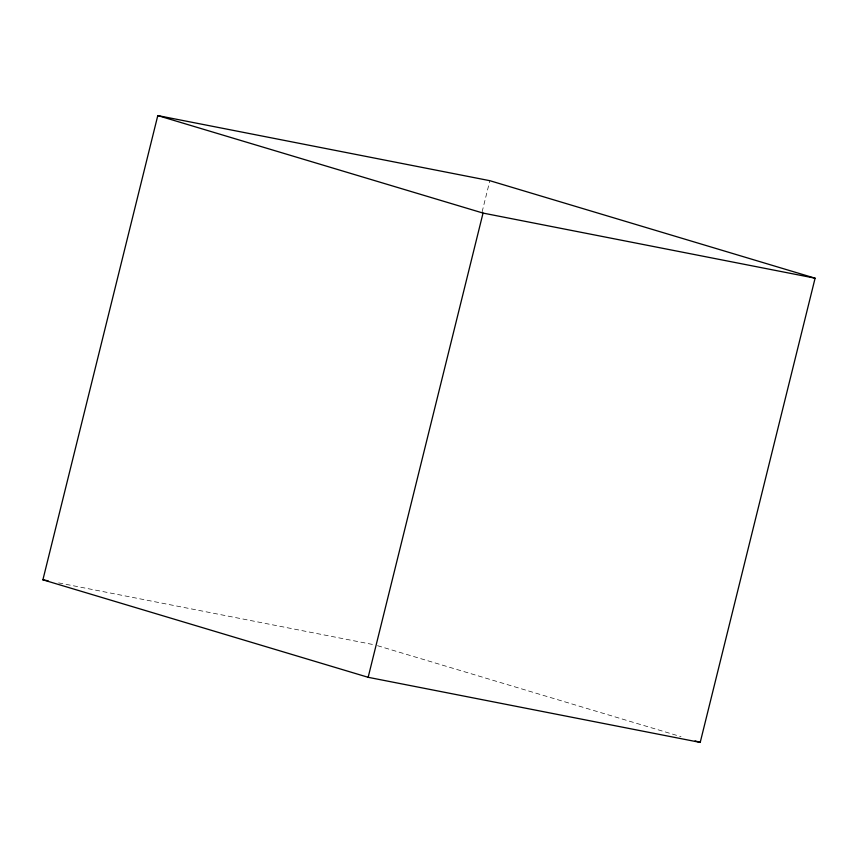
<?xml version="1.0" encoding="UTF-8"?>
<svg xmlns="http://www.w3.org/2000/svg" width="858" height="858" viewBox="0 0 858 858"><rect width="100%" height="100%" fill="white"/><g stroke="black" fill="none" stroke-linecap="round" stroke-linejoin="round"><path stroke-width="0.64" stroke-dasharray="4.29 3.22" d="M482.121 211.894L489.843 180.695M58.655 582.893L374.957 644.916M377.52 645.688L681.005 736.657"/><path stroke-width="1.29" d="M42.9 579.804L157.786 115.583L489.843 180.695L815.1 278.196L700.214 742.417L368.157 677.305L42.9 579.804L48.155 580.834M368.157 677.305L483.043 213.084L815.1 278.196M157.786 115.583L483.043 213.084M695.098 740.883L700.214 742.417"/></g></svg>
